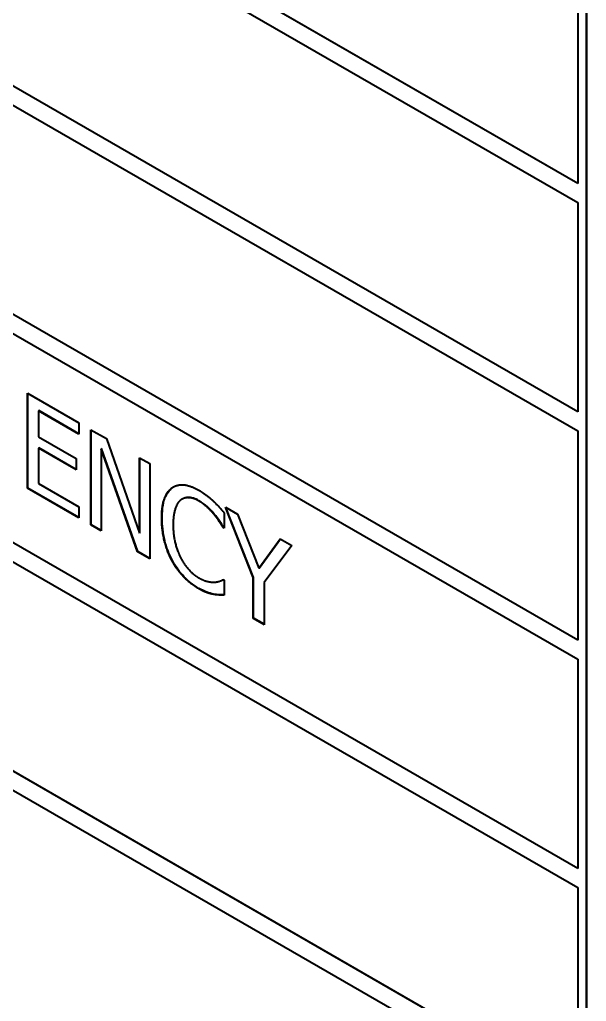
# Model space of a CAD drawing. Header units: millimetres. Extents: x 0 to 4205, y 0 to 2970.
# Drawn here: x 3763.74 to 3769.83, y 2241.83 to 2252.37 of the extents above; entities that cross this region are included whole.
import ezdxf

# ---------------------------------------------------------------- set-up
doc = ezdxf.new("R2010")
doc.units = ezdxf.units.MM
doc.header["$LTSCALE"] = 5
doc.layers.add('가시적인 것(ISO)', color=3, linetype='Continuous', lineweight=40)
doc.layers.add('가시적인 좁은 것(ISO)', color=3, linetype='Continuous', lineweight=35)

msp = doc.modelspace()

# ---------------------------------------------------------------- linework, layer by layer
at = {"layer": '가시적인 것(ISO)'}
for p, q in [((3769.7391, 2250.6125), (3754.006, 2259.6726)), ((3754.0095, 2259.6746), (3769.7391, 2250.6165)), ((3754.006, 2259.4682), (3769.7391, 2250.4081)), ((3769.7391, 2248.1598), (3754.006, 2257.2199)), ((3754.0095, 2257.222), (3769.7391, 2248.1639)), ((3754.006, 2257.0155), (3769.7391, 2247.9554)), ((3769.8275, 2255.3647), (3769.8275, 2235.7435)), ((3769.831, 2255.3667), (3769.831, 2235.7456)), ((3769.7391, 2245.7072), (3754.006, 2254.7673)), ((3754.0095, 2254.7693), (3769.7391, 2245.7113)), ((3754.006, 2254.5629), (3769.7391, 2245.5028)), ((3769.7391, 2252.8607), (3769.7391, 2250.6125)), ((3769.7391, 2243.2545), (3754.006, 2252.3147)), ((3754.0095, 2252.3167), (3769.7391, 2243.2586)), ((3754.006, 2252.1103), (3769.7391, 2243.0502)), ((3769.7391, 2250.4081), (3769.7391, 2248.1598)), ((3769.7391, 2240.8019), (3754.006, 2249.862)), ((3754.0095, 2249.864), (3769.7391, 2240.806)), ((3754.006, 2249.6576), (3769.7391, 2240.5975)), ((3763.8238, 2247.3384), (3763.8238, 2248.3604)), ((3763.8238, 2248.3604), (3764.3767, 2248.0419)), ((3763.8273, 2247.3405), (3763.8273, 2248.3583)), ((3763.9448, 2248.1738), (3763.9412, 2248.1718)), ((3764.3767, 2247.921), (3763.9412, 2248.1718)), ((3763.9412, 2248.1718), (3763.9412, 2247.8919)), ((3764.3767, 2247.9251), (3763.9448, 2248.1738)), ((3764.3767, 2248.0419), (3764.3767, 2247.921)), ((3763.9412, 2247.8919), (3764.3474, 2247.658)), ((3764.5057, 2246.9457), (3764.5057, 2247.9677)), ((3764.5057, 2247.9677), (3764.6726, 2247.8716)), ((3764.5092, 2246.9478), (3764.5092, 2247.9656)), ((3769.7391, 2247.9554), (3769.7391, 2245.7072)), ((3764.6726, 2247.8716), (3765.0286, 2246.8575)), ((3763.9448, 2247.773), (3763.9412, 2247.771)), ((3764.3474, 2247.5371), (3763.9412, 2247.771)), ((3763.9412, 2247.771), (3763.9412, 2247.3917)), ((3764.3474, 2247.5412), (3763.9448, 2247.773)), ((3764.6188, 2247.7658), (3764.6153, 2247.7638)), ((3765.0063, 2246.6574), (3764.6153, 2247.7638)), ((3764.6153, 2247.7638), (3764.6153, 2246.8826)), ((3765.0099, 2246.6595), (3764.6188, 2247.7658)), ((3764.3474, 2247.658), (3764.3474, 2247.5371)), ((3765.0286, 2246.8575), (3765.0286, 2247.6666)), ((3765.0286, 2247.6666), (3765.1381, 2247.6035)), ((3765.0321, 2246.8595), (3765.0321, 2247.6645)), ((3765.1381, 2247.6035), (3765.1381, 2246.5815)), ((3763.9412, 2247.3917), (3764.3767, 2247.1409)), ((3763.8273, 2247.3405), (3763.8238, 2247.3384)), ((3764.3767, 2247.02), (3763.8238, 2247.3384)), ((3764.3767, 2247.0241), (3763.8273, 2247.3405)), ((3765.4873, 2247.2228), (3765.4837, 2247.2208)), ((3764.3767, 2247.1409), (3764.3767, 2247.02)), ((3765.9375, 2247.0752), (3765.9375, 2246.9113)), ((3766.2498, 2246.3795), (3765.9511, 2247.1353)), ((3765.9511, 2247.1353), (3766.0815, 2247.0602)), ((3766.2533, 2246.3815), (3765.9567, 2247.1321)), ((3766.0815, 2247.0602), (3766.3093, 2246.4794)), ((3764.5092, 2246.9478), (3764.5057, 2246.9457)), ((3764.6153, 2246.8826), (3764.5057, 2246.9457)), ((3764.6153, 2246.8867), (3764.5092, 2246.9478)), ((3765.0321, 2246.8595), (3765.0286, 2246.8575)), ((3765.9317, 2246.9187), (3765.9282, 2246.9166)), ((3765.9375, 2246.9113), (3765.9282, 2246.9166)), ((3765.9375, 2246.9153), (3765.9317, 2246.9187)), ((3766.3093, 2246.4794), (3766.5413, 2246.7954)), ((3766.3128, 2246.4814), (3766.5428, 2246.7946)), ((3766.5413, 2246.7954), (3766.666, 2246.7236)), ((3765.0099, 2246.6595), (3765.0063, 2246.6574)), ((3765.1381, 2246.5815), (3765.0063, 2246.6574)), ((3765.1381, 2246.5856), (3765.0099, 2246.6595)), ((3766.666, 2246.7236), (3766.3673, 2246.3259)), ((3766.3128, 2246.4814), (3766.3093, 2246.4794)), ((3765.9289, 2246.358), (3765.9286, 2246.3579)), ((3765.9289, 2246.358), (3765.9375, 2246.3531)), ((3765.9375, 2246.3531), (3765.9375, 2246.1908)), ((3766.2533, 2246.3815), (3766.2498, 2246.3795)), ((3766.2498, 2245.9414), (3766.2498, 2246.3795)), ((3766.2533, 2245.9434), (3766.2533, 2246.3815)), ((3766.3673, 2246.3259), (3766.3673, 2245.8737)), ((3765.8236, 2246.2025), (3765.82, 2246.2004)), ((3766.2533, 2245.9434), (3766.2498, 2245.9414)), ((3766.3673, 2245.8737), (3766.2498, 2245.9414)), ((3766.3673, 2245.8778), (3766.2533, 2245.9434)), ((3769.7391, 2245.5028), (3769.7391, 2243.2545)), ((3769.7391, 2243.0502), (3769.7391, 2240.8019))]:
    msp.add_line(p, q, dxfattribs=at)
for points, degree in [([(3765.3774, 2247.3431), (3765.4304, 2247.3813), (3765.5751, 2247.3701), (3765.6646, 2247.3185)], 2), ([(3765.2671, 2247.0174), (3765.2671, 2247.1458), (3765.3237, 2247.3037), (3765.3774, 2247.3431)], 2), ([(3765.3809, 2247.3452), (3765.3853, 2247.3483), (3765.3898, 2247.3512), (3765.3944, 2247.354)], 3), ([(3765.6646, 2247.3185), (3765.709, 2247.2929), (3765.7871, 2247.2331), (3765.82, 2247.2025)], 2), ([(3765.4683, 2247.2104), (3765.4311, 2247.1797), (3765.3896, 2247.0454), (3765.3896, 2246.9469)], 2), ([(3765.6639, 2247.203), (3765.6073, 2247.2356), (3765.5063, 2247.2399), (3765.4683, 2247.2104)], 2), ([(3765.8286, 2247.0593), (3765.795, 2247.1002), (3765.7155, 2247.1733), (3765.6639, 2247.203)], 2), ([(3765.82, 2247.2025), (3765.8487, 2247.1752), (3765.9081, 2247.1104), (3765.9375, 2247.0752)], 2), ([(3765.9282, 2246.9166), (3765.9124, 2246.9423), (3765.8637, 2247.0167), (3765.8286, 2247.0593)], 2), ([(3765.3781, 2246.5593), (3765.3251, 2246.6561), (3765.2671, 2246.8882), (3765.2671, 2247.0174)], 2), ([(3765.3896, 2246.9469), (3765.3896, 2246.8417), (3765.4332, 2246.665), (3765.4712, 2246.591)], 2), ([(3765.6625, 2246.2614), (3765.5765, 2246.3109), (3765.4311, 2246.4617), (3765.3781, 2246.5593)], 2), ([(3765.4712, 2246.591), (3765.5085, 2246.519), (3765.608, 2246.4103), (3765.6639, 2246.3781)], 2), ([(3765.6639, 2246.3781), (3765.7147, 2246.3489), (3765.8014, 2246.3279), (3765.8351, 2246.3301)], 2), ([(3765.8351, 2246.3301), (3765.8673, 2246.3331), (3765.9153, 2246.3501), (3765.9289, 2246.358)], 2), ([(3765.82, 2246.2004), (3765.7814, 2246.2078), (3765.7155, 2246.2309), (3765.6625, 2246.2614)], 2), ([(3765.9375, 2246.1908), (3765.9081, 2246.1919), (3765.8566, 2246.1927), (3765.82, 2246.2004)], 2)]:
    msp.add_open_spline(points, degree=degree, dxfattribs=at)
for points, knots in [([(3765.2706, 2247.0195), (3765.2706, 2247.1374), (3765.2885, 2247.2), (3765.3199, 2247.2818), (3765.3458, 2247.3194), (3765.3809, 2247.3452)], [-0.077949546, -0.077949546, -0.077949546, -0.077949546, -0.045004357, -0.045004357, 0, 0, 0, 0]), ([(3765.6674, 2247.205), (3765.6474, 2247.2166), (3765.6275, 2247.2255), (3765.5856, 2247.2381), (3765.5669, 2247.24), (3765.5279, 2247.2397), (3765.5063, 2247.2338), (3765.4873, 2247.2228)], [-0.055754061, -0.055754061, -0.055754061, -0.055754061, -0.043541674, -0.043541674, -0.029538231, -0.029538231, -0.006443211, -0.006443211, -0.006443211, -0.006443211]), ([(3765.8322, 2247.0613), (3765.8006, 2247.0996), (3765.7729, 2247.1257), (3765.7295, 2247.1657), (3765.698, 2247.1874), (3765.6674, 2247.205)], [-0.038443548, -0.038443548, -0.038443548, -0.038443548, -0.02591263, -0.02591263, 0, 0, 0, 0]), ([(3765.9317, 2246.9187), (3765.9187, 2246.9399), (3765.9052, 2246.9607), (3765.8735, 2247.0092), (3765.8527, 2247.0364), (3765.8322, 2247.0613)], [-0.034806296, -0.034806296, -0.034806296, -0.034806296, -0.019881797, -0.019881797, 0, 0, 0, 0]), ([(3765.3816, 2246.5613), (3765.3635, 2246.5945), (3765.3479, 2246.6284), (3765.3177, 2246.7069), (3765.3066, 2246.7463), (3765.2783, 2246.8594), (3765.2706, 2246.9425), (3765.2706, 2247.0195)], [-0.089367682, -0.089367682, -0.089367682, -0.089367682, -0.074910488, -0.074910488, -0.056459149, -0.056459149, 0, 0, 0, 0]), ([(3765.666, 2246.2634), (3765.6349, 2246.2813), (3765.604, 2246.3024), (3765.5447, 2246.3508), (3765.5162, 2246.3777), (3765.4483, 2246.4533), (3765.4124, 2246.5047), (3765.3816, 2246.5613)], [-0.089705364, -0.089705364, -0.089705364, -0.089705364, -0.063541558, -0.063541558, -0.038670028, -0.038670028, 0, 0, 0, 0]), ([(3765.8236, 2246.2025), (3765.8001, 2246.2069), (3765.7762, 2246.2129), (3765.7267, 2246.2302), (3765.6957, 2246.2463), (3765.666, 2246.2634)], [-0.049518845, -0.049518845, -0.049518845, -0.049518845, -0.025242968, -0.025242968, 0, 0, 0, 0]), ([(3765.9375, 2246.1929), (3765.9202, 2246.1936), (3765.903, 2246.1941), (3765.8663, 2246.1946), (3765.8443, 2246.1981), (3765.8236, 2246.2025)], [-0.034548104, -0.034548104, -0.034548104, -0.034548104, -0.018421588, -0.018421588, 0, 0, 0, 0])]:
    msp.add_open_spline(points, degree=3, knots=knots, dxfattribs=at)
at = {"layer": '가시적인 좁은 것(ISO)'}
for p, q in [((3765.3809, 2247.3452), (3765.3774, 2247.3431)), ((3765.6674, 2247.205), (3765.6639, 2247.203)), ((3765.8322, 2247.0613), (3765.8286, 2247.0593)), ((3765.2706, 2247.0195), (3765.2671, 2247.0174)), ((3765.3816, 2246.5613), (3765.3781, 2246.5593)), ((3765.666, 2246.2634), (3765.6625, 2246.2614))]:
    msp.add_line(p, q, dxfattribs=at)

doc.saveas('drawing.dxf')
